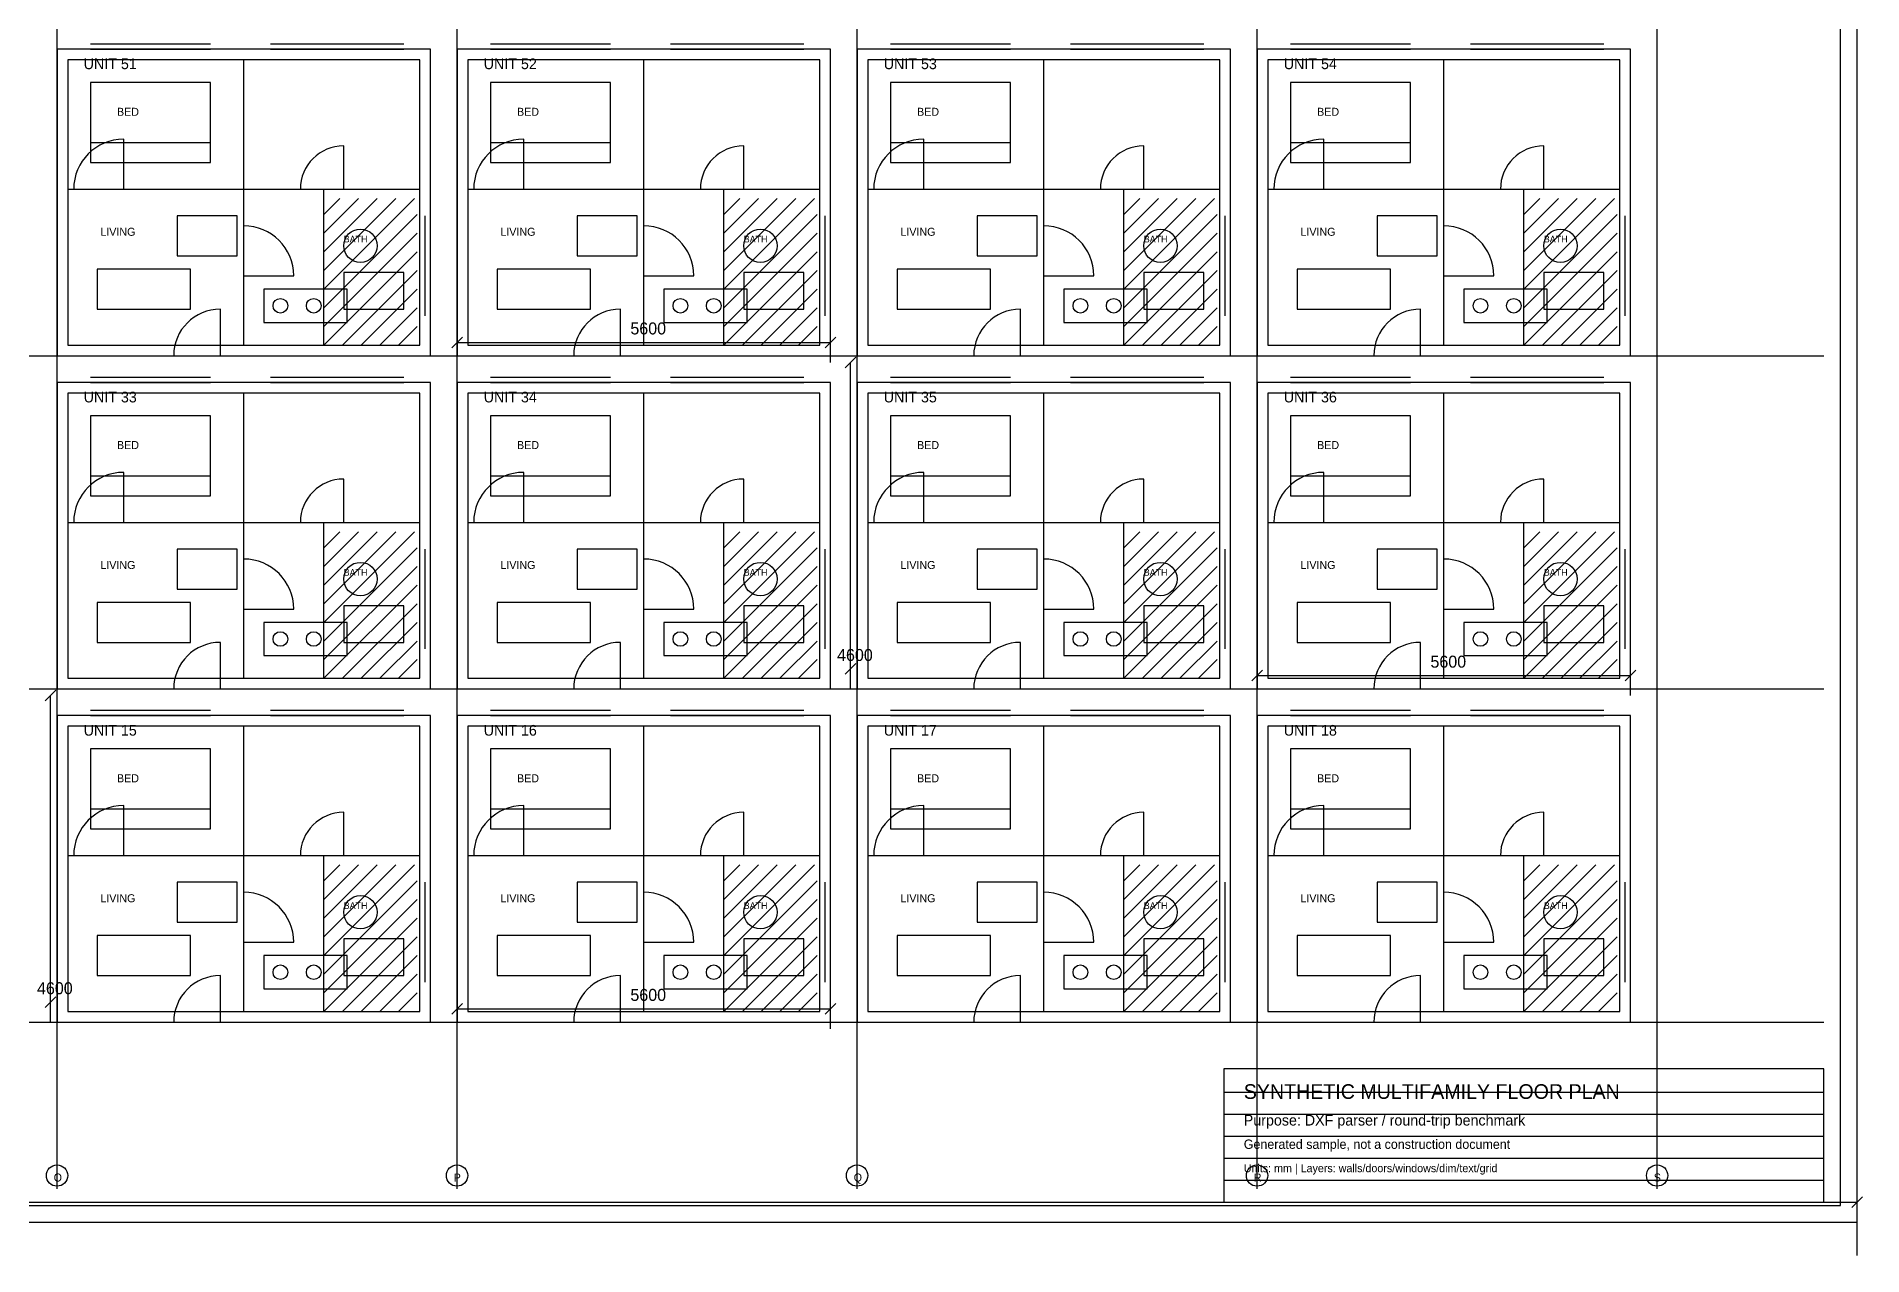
# Model space of a CAD drawing. Header units: millimetres. Extents: x -689 to 114080, y -500 to 99080.
# Drawn here: x 86693 to 114080, y -500 to 17790 of the extents above; entities that cross this region are included whole.
import ezdxf

# ---------------------------------------------------------------- set-up
doc = ezdxf.new("R2010")
doc.units = ezdxf.units.MM
for name, color, linetype in [('ANNOTATION', 40, 'CONTINUOUS'), ('DIMENSIONS', 3, 'CONTINUOUS'), ('DOORS', 2, 'CONTINUOUS'), ('FURNITURE', 5, 'CONTINUOUS'), ('GRID', 8, 'CONTINUOUS'), ('HATCH_SIM', 9, 'CONTINUOUS'), ('TEXT', 6, 'CONTINUOUS'), ('WALLS', 7, 'CONTINUOUS'), ('WINDOWS', 4, 'CONTINUOUS')]:
    doc.layers.add(name, color=color, linetype=linetype)

msp = doc.modelspace()

# ---------------------------------------------------------------- linework, layer by layer
at = {"layer": 'ANNOTATION'}
for p, q in [((113500, 2300), (104500, 2300)), ((104500, 2300), (104500, 300)), ((113500, 300), (113500, 2300)), ((104500, 1950), (113500, 1950)), ((104500, 1620), (113500, 1620)), ((104500, 1290), (113500, 1290)), ((104500, 960), (113500, 960)), ((104500, 630), (113500, 630)), ((104500, 300), (113500, 300))]:
    msp.add_line(p, q, dxfattribs=at)
at = {"layer": 'DIMENSIONS'}
for p, q in [((92920, 13120), (93080, 13280)), ((93000, 13200), (98600, 13200)), ((93000, 12900), (93000, 13200)), ((98520, 13120), (98680, 13280)), ((98600, 12900), (98600, 13200)), ((98820, 12820), (98980, 12980)), ((98900, 8300), (98900, 12900)), ((98900, 12600), (98900, 12900)), ((98820, 8220), (98980, 8380)), ((98900, 8000), (98900, 8300)), ((104920, 8120), (105080, 8280)), ((110520, 8120), (110680, 8280)), ((86820, 7820), (86980, 7980)), ((105000, 8200), (110600, 8200)), ((105000, 7900), (105000, 8200)), ((110600, 7900), (110600, 8200)), ((86900, 3300), (86900, 7900)), ((86900, 7600), (86900, 7900)), ((86820, 3220), (86980, 3380)), ((86900, 3000), (86900, 3300)), ((92920, 3120), (93080, 3280)), ((93000, 3200), (98600, 3200)), ((93000, 2900), (93000, 3200)), ((98520, 3120), (98680, 3280)), ((98600, 2900), (98600, 3200)), ((0, 300), (114000, 300)), ((113920, 220), (114080, 380)), ((114000, -500), (114000, 300))]:
    msp.add_line(p, q, dxfattribs=at)
at = {"layer": 'DOORS'}
for p, q in [((88000, 15500), (88000, 16250)), ((94000, 15500), (94000, 16250)), ((100000, 15500), (100000, 16250)), ((106000, 15500), (106000, 16250)), ((91300, 15500), (91300, 16150)), ((97300, 15500), (97300, 16150)), ((103300, 15500), (103300, 16150)), ((109300, 15500), (109300, 16150)), ((89800, 14200), (90550, 14200)), ((95800, 14200), (96550, 14200)), ((101800, 14200), (102550, 14200)), ((107800, 14200), (108550, 14200)), ((89450, 13000), (89450, 13700)), ((95450, 13000), (95450, 13700)), ((101450, 13000), (101450, 13700)), ((107450, 13000), (107450, 13700)), ((88000, 10500), (88000, 11250)), ((94000, 10500), (94000, 11250)), ((100000, 10500), (100000, 11250)), ((106000, 10500), (106000, 11250)), ((91300, 10500), (91300, 11150)), ((97300, 10500), (97300, 11150)), ((103300, 10500), (103300, 11150)), ((109300, 10500), (109300, 11150)), ((89800, 9200), (90550, 9200)), ((95800, 9200), (96550, 9200)), ((101800, 9200), (102550, 9200)), ((107800, 9200), (108550, 9200)), ((89450, 8000), (89450, 8700)), ((95450, 8000), (95450, 8700)), ((101450, 8000), (101450, 8700)), ((107450, 8000), (107450, 8700)), ((88000, 5500), (88000, 6250)), ((91300, 5500), (91300, 6150)), ((94000, 5500), (94000, 6250)), ((97300, 5500), (97300, 6150)), ((100000, 5500), (100000, 6250)), ((103300, 5500), (103300, 6150)), ((106000, 5500), (106000, 6250)), ((109300, 5500), (109300, 6150)), ((89800, 4200), (90550, 4200)), ((95800, 4200), (96550, 4200)), ((101800, 4200), (102550, 4200)), ((107800, 4200), (108550, 4200)), ((89450, 3000), (89450, 3700)), ((95450, 3000), (95450, 3700)), ((101450, 3000), (101450, 3700)), ((107450, 3000), (107450, 3700))]:
    msp.add_line(p, q, dxfattribs=at)
for centre, radius, start, end in [((88000, 15500), 750, 90, 180), ((94000, 15500), 750, 90, 180), ((100000, 15500), 750, 90, 180), ((106000, 15500), 750, 90, 180), ((91300, 15500), 650, 90, 180), ((97300, 15500), 650, 90, 180), ((103300, 15500), 650, 90, 180), ((109300, 15500), 650, 90, 180), ((89800, 14200), 750, 0, 90), ((95800, 14200), 750, 0, 90), ((101800, 14200), 750, 0, 90), ((107800, 14200), 750, 0, 90), ((89450, 13000), 700, 90, 180), ((95450, 13000), 700, 90, 180), ((101450, 13000), 700, 90, 180), ((107450, 13000), 700, 90, 180), ((88000, 10500), 750, 90, 180), ((94000, 10500), 750, 90, 180), ((100000, 10500), 750, 90, 180), ((106000, 10500), 750, 90, 180), ((91300, 10500), 650, 90, 180), ((97300, 10500), 650, 90, 180), ((103300, 10500), 650, 90, 180), ((109300, 10500), 650, 90, 180), ((89800, 9200), 750, 0, 90), ((95800, 9200), 750, 0, 90), ((101800, 9200), 750, 0, 90), ((107800, 9200), 750, 0, 90), ((89450, 8000), 700, 90, 180), ((95450, 8000), 700, 90, 180), ((101450, 8000), 700, 90, 180), ((107450, 8000), 700, 90, 180), ((88000, 5500), 750, 90, 180), ((91300, 5500), 650, 90, 180), ((94000, 5500), 750, 90, 180), ((97300, 5500), 650, 90, 180), ((100000, 5500), 750, 90, 180), ((103300, 5500), 650, 90, 180), ((106000, 5500), 750, 90, 180), ((109300, 5500), 650, 90, 180), ((89800, 4200), 750, 0, 90), ((95800, 4200), 750, 0, 90), ((101800, 4200), 750, 0, 90), ((107800, 4200), 750, 0, 90), ((89450, 3000), 700, 90, 180), ((95450, 3000), 700, 90, 180), ((101450, 3000), 700, 90, 180), ((107450, 3000), 700, 90, 180)]:
    msp.add_arc(centre, radius, start, end, dxfattribs=at)
at = {"layer": 'FURNITURE'}
for p, q in [((89300, 17100), (87500, 17100)), ((87500, 17100), (87500, 15900)), ((89300, 15900), (89300, 17100)), ((95300, 17100), (93500, 17100)), ((93500, 17100), (93500, 15900)), ((95300, 15900), (95300, 17100)), ((101300, 17100), (99500, 17100)), ((99500, 17100), (99500, 15900)), ((101300, 15900), (101300, 17100)), ((107300, 17100), (105500, 17100)), ((105500, 17100), (105500, 15900)), ((107300, 15900), (107300, 17100)), ((87500, 16200), (89300, 16200)), ((93500, 16200), (95300, 16200)), ((99500, 16200), (101300, 16200)), ((105500, 16200), (107300, 16200)), ((87500, 15900), (89300, 15900)), ((93500, 15900), (95300, 15900)), ((99500, 15900), (101300, 15900)), ((105500, 15900), (107300, 15900)), ((89700, 15100), (88800, 15100)), ((88800, 15100), (88800, 14500)), ((89700, 14500), (89700, 15100)), ((95700, 15100), (94800, 15100)), ((94800, 15100), (94800, 14500)), ((95700, 14500), (95700, 15100)), ((101700, 15100), (100800, 15100)), ((100800, 15100), (100800, 14500)), ((101700, 14500), (101700, 15100)), ((107700, 15100), (106800, 15100)), ((106800, 15100), (106800, 14500)), ((107700, 14500), (107700, 15100)), ((89000, 14300), (87600, 14300)), ((87600, 14300), (87600, 13700)), ((88800, 14500), (89700, 14500)), ((89000, 13700), (89000, 14300)), ((92200, 14250), (91300, 14250)), ((91300, 14250), (91300, 13700)), ((92200, 13700), (92200, 14250)), ((95000, 14300), (93600, 14300)), ((93600, 14300), (93600, 13700)), ((94800, 14500), (95700, 14500)), ((95000, 13700), (95000, 14300)), ((98200, 14250), (97300, 14250)), ((97300, 14250), (97300, 13700)), ((98200, 13700), (98200, 14250)), ((101000, 14300), (99600, 14300)), ((99600, 14300), (99600, 13700)), ((100800, 14500), (101700, 14500)), ((101000, 13700), (101000, 14300)), ((104200, 14250), (103300, 14250)), ((103300, 14250), (103300, 13700)), ((104200, 13700), (104200, 14250)), ((107000, 14300), (105600, 14300)), ((105600, 14300), (105600, 13700)), ((106800, 14500), (107700, 14500)), ((107000, 13700), (107000, 14300)), ((110200, 14250), (109300, 14250)), ((109300, 14250), (109300, 13700)), ((110200, 13700), (110200, 14250)), ((91350, 14000), (90100, 14000)), ((90100, 14000), (90100, 13500)), ((91350, 13500), (91350, 14000)), ((97350, 14000), (96100, 14000)), ((96100, 14000), (96100, 13500)), ((97350, 13500), (97350, 14000)), ((103350, 14000), (102100, 14000)), ((102100, 14000), (102100, 13500)), ((103350, 13500), (103350, 14000)), ((109350, 14000), (108100, 14000)), ((108100, 14000), (108100, 13500)), ((109350, 13500), (109350, 14000)), ((87600, 13700), (89000, 13700)), ((91300, 13700), (92200, 13700)), ((93600, 13700), (95000, 13700)), ((97300, 13700), (98200, 13700)), ((99600, 13700), (101000, 13700)), ((103300, 13700), (104200, 13700)), ((105600, 13700), (107000, 13700)), ((109300, 13700), (110200, 13700)), ((90100, 13500), (91350, 13500)), ((96100, 13500), (97350, 13500)), ((102100, 13500), (103350, 13500)), ((108100, 13500), (109350, 13500)), ((89300, 12100), (87500, 12100)), ((87500, 12100), (87500, 10900)), ((89300, 10900), (89300, 12100)), ((95300, 12100), (93500, 12100)), ((93500, 12100), (93500, 10900)), ((95300, 10900), (95300, 12100)), ((101300, 12100), (99500, 12100)), ((99500, 12100), (99500, 10900)), ((101300, 10900), (101300, 12100)), ((107300, 12100), (105500, 12100)), ((105500, 12100), (105500, 10900)), ((107300, 10900), (107300, 12100)), ((87500, 11200), (89300, 11200)), ((93500, 11200), (95300, 11200)), ((99500, 11200), (101300, 11200)), ((105500, 11200), (107300, 11200)), ((87500, 10900), (89300, 10900)), ((93500, 10900), (95300, 10900)), ((99500, 10900), (101300, 10900)), ((105500, 10900), (107300, 10900)), ((89700, 10100), (88800, 10100)), ((88800, 10100), (88800, 9500)), ((89700, 9500), (89700, 10100)), ((95700, 10100), (94800, 10100)), ((94800, 10100), (94800, 9500)), ((95700, 9500), (95700, 10100)), ((101700, 10100), (100800, 10100)), ((100800, 10100), (100800, 9500)), ((101700, 9500), (101700, 10100)), ((107700, 10100), (106800, 10100)), ((106800, 10100), (106800, 9500)), ((107700, 9500), (107700, 10100)), ((88800, 9500), (89700, 9500)), ((94800, 9500), (95700, 9500)), ((100800, 9500), (101700, 9500)), ((106800, 9500), (107700, 9500)), ((89000, 9300), (87600, 9300)), ((87600, 9300), (87600, 8700)), ((89000, 8700), (89000, 9300)), ((92200, 9250), (91300, 9250)), ((91300, 9250), (91300, 8700)), ((92200, 8700), (92200, 9250)), ((95000, 9300), (93600, 9300)), ((93600, 9300), (93600, 8700)), ((95000, 8700), (95000, 9300)), ((98200, 9250), (97300, 9250)), ((97300, 9250), (97300, 8700)), ((98200, 8700), (98200, 9250)), ((101000, 9300), (99600, 9300)), ((99600, 9300), (99600, 8700)), ((101000, 8700), (101000, 9300)), ((104200, 9250), (103300, 9250)), ((103300, 9250), (103300, 8700)), ((104200, 8700), (104200, 9250)), ((107000, 9300), (105600, 9300)), ((105600, 9300), (105600, 8700)), ((107000, 8700), (107000, 9300)), ((110200, 9250), (109300, 9250)), ((109300, 9250), (109300, 8700)), ((110200, 8700), (110200, 9250)), ((91350, 9000), (90100, 9000)), ((90100, 9000), (90100, 8500)), ((91350, 8500), (91350, 9000)), ((97350, 9000), (96100, 9000)), ((96100, 9000), (96100, 8500)), ((97350, 8500), (97350, 9000)), ((103350, 9000), (102100, 9000)), ((102100, 9000), (102100, 8500)), ((103350, 8500), (103350, 9000)), ((109350, 9000), (108100, 9000)), ((108100, 9000), (108100, 8500)), ((109350, 8500), (109350, 9000)), ((87600, 8700), (89000, 8700)), ((90100, 8500), (91350, 8500)), ((91300, 8700), (92200, 8700)), ((93600, 8700), (95000, 8700)), ((96100, 8500), (97350, 8500)), ((97300, 8700), (98200, 8700)), ((99600, 8700), (101000, 8700)), ((102100, 8500), (103350, 8500)), ((103300, 8700), (104200, 8700)), ((105600, 8700), (107000, 8700)), ((108100, 8500), (109350, 8500)), ((109300, 8700), (110200, 8700)), ((89300, 7100), (87500, 7100)), ((87500, 7100), (87500, 5900)), ((89300, 5900), (89300, 7100)), ((95300, 7100), (93500, 7100)), ((93500, 7100), (93500, 5900)), ((95300, 5900), (95300, 7100)), ((101300, 7100), (99500, 7100)), ((99500, 7100), (99500, 5900)), ((101300, 5900), (101300, 7100)), ((107300, 7100), (105500, 7100)), ((105500, 7100), (105500, 5900)), ((107300, 5900), (107300, 7100)), ((87500, 6200), (89300, 6200)), ((93500, 6200), (95300, 6200)), ((99500, 6200), (101300, 6200)), ((105500, 6200), (107300, 6200)), ((87500, 5900), (89300, 5900)), ((93500, 5900), (95300, 5900)), ((99500, 5900), (101300, 5900)), ((105500, 5900), (107300, 5900)), ((89700, 5100), (88800, 5100)), ((88800, 5100), (88800, 4500)), ((89700, 4500), (89700, 5100)), ((95700, 5100), (94800, 5100)), ((94800, 5100), (94800, 4500)), ((95700, 4500), (95700, 5100)), ((101700, 5100), (100800, 5100)), ((100800, 5100), (100800, 4500)), ((101700, 4500), (101700, 5100)), ((107700, 5100), (106800, 5100)), ((106800, 5100), (106800, 4500)), ((107700, 4500), (107700, 5100)), ((88800, 4500), (89700, 4500)), ((94800, 4500), (95700, 4500)), ((100800, 4500), (101700, 4500)), ((106800, 4500), (107700, 4500)), ((89000, 4300), (87600, 4300)), ((87600, 4300), (87600, 3700)), ((89000, 3700), (89000, 4300)), ((92200, 4250), (91300, 4250)), ((91300, 4250), (91300, 3700)), ((92200, 3700), (92200, 4250)), ((95000, 4300), (93600, 4300)), ((93600, 4300), (93600, 3700)), ((95000, 3700), (95000, 4300)), ((98200, 4250), (97300, 4250)), ((97300, 4250), (97300, 3700)), ((98200, 3700), (98200, 4250)), ((101000, 4300), (99600, 4300)), ((99600, 4300), (99600, 3700)), ((101000, 3700), (101000, 4300)), ((104200, 4250), (103300, 4250)), ((103300, 4250), (103300, 3700)), ((104200, 3700), (104200, 4250)), ((107000, 4300), (105600, 4300)), ((105600, 4300), (105600, 3700)), ((107000, 3700), (107000, 4300)), ((110200, 4250), (109300, 4250)), ((109300, 4250), (109300, 3700)), ((110200, 3700), (110200, 4250)), ((91350, 4000), (90100, 4000)), ((90100, 4000), (90100, 3500)), ((91350, 3500), (91350, 4000)), ((97350, 4000), (96100, 4000)), ((96100, 4000), (96100, 3500)), ((97350, 3500), (97350, 4000)), ((103350, 4000), (102100, 4000)), ((102100, 4000), (102100, 3500)), ((103350, 3500), (103350, 4000)), ((109350, 4000), (108100, 4000)), ((108100, 4000), (108100, 3500)), ((109350, 3500), (109350, 4000)), ((87600, 3700), (89000, 3700)), ((91300, 3700), (92200, 3700)), ((93600, 3700), (95000, 3700)), ((97300, 3700), (98200, 3700)), ((99600, 3700), (101000, 3700)), ((103300, 3700), (104200, 3700)), ((105600, 3700), (107000, 3700)), ((109300, 3700), (110200, 3700)), ((90100, 3500), (91350, 3500)), ((96100, 3500), (97350, 3500)), ((102100, 3500), (103350, 3500)), ((108100, 3500), (109350, 3500))]:
    msp.add_line(p, q, dxfattribs=at)
for centre, radius in [((91550, 14650), 250), ((97550, 14650), 250), ((103550, 14650), 250), ((109550, 14650), 250), ((90350, 13750), 110), ((90850, 13750), 110), ((96350, 13750), 110), ((96850, 13750), 110), ((102350, 13750), 110), ((102850, 13750), 110), ((108350, 13750), 110), ((108850, 13750), 110), ((91550, 9650), 250), ((97550, 9650), 250), ((103550, 9650), 250), ((109550, 9650), 250), ((90350, 8750), 110), ((90850, 8750), 110), ((96350, 8750), 110), ((96850, 8750), 110), ((102350, 8750), 110), ((102850, 8750), 110), ((108350, 8750), 110), ((108850, 8750), 110), ((91550, 4650), 250), ((97550, 4650), 250), ((103550, 4650), 250), ((109550, 4650), 250), ((90350, 3750), 110), ((90850, 3750), 110), ((96350, 3750), 110), ((96850, 3750), 110), ((102350, 3750), 110), ((102850, 3750), 110), ((108350, 3750), 110), ((108850, 3750), 110)]:
    msp.add_circle(centre, radius, dxfattribs=at)
at = {"layer": 'GRID'}
for p, q in [((87000, 500), (87000, 97700)), ((93000, 500), (93000, 97700)), ((99000, 500), (99000, 97700)), ((105000, 500), (105000, 97700)), ((111000, 500), (111000, 97700)), ((500, 13000), (113500, 13000)), ((500, 8000), (113500, 8000)), ((500, 3000), (113500, 3000))]:
    msp.add_line(p, q, dxfattribs=at)
for centre in [(87000, 700), (93000, 700), (99000, 700), (105000, 700), (111000, 700)]:
    msp.add_circle(centre, 160, dxfattribs=at)
at = {"layer": 'HATCH_SIM'}
for p, q in [((91000, 15120), (91240, 15360)), ((91000, 14840), (91520, 15360)), ((91000, 14560), (91800, 15360)), ((91000, 14280), (92080, 15360)), ((91000, 14000), (92360, 15360)), ((97000, 15120), (97240, 15360)), ((97000, 14840), (97520, 15360)), ((97000, 14560), (97800, 15360)), ((97000, 14280), (98080, 15360)), ((97000, 14000), (98360, 15360)), ((103000, 15120), (103240, 15360)), ((103000, 14840), (103520, 15360)), ((103000, 14560), (103800, 15360)), ((103000, 14280), (104080, 15360)), ((103000, 14000), (104360, 15360)), ((109000, 15120), (109240, 15360)), ((109000, 14840), (109520, 15360)), ((109000, 14560), (109800, 15360)), ((109000, 14280), (110080, 15360)), ((109000, 14000), (110360, 15360)), ((91000, 13720), (92400, 15120)), ((97000, 13720), (98400, 15120)), ((103000, 13720), (104400, 15120)), ((109000, 13720), (110400, 15120)), ((91000, 13440), (92400, 14840)), ((97000, 13440), (98400, 14840)), ((103000, 13440), (104400, 14840)), ((109000, 13440), (110400, 14840)), ((91000, 13160), (92400, 14560)), ((97000, 13160), (98400, 14560)), ((103000, 13160), (104400, 14560)), ((109000, 13160), (110400, 14560)), ((91280, 13160), (92400, 14280)), ((97280, 13160), (98400, 14280)), ((103280, 13160), (104400, 14280)), ((109280, 13160), (110400, 14280)), ((91560, 13160), (92400, 14000)), ((97560, 13160), (98400, 14000)), ((103560, 13160), (104400, 14000)), ((109560, 13160), (110400, 14000)), ((91840, 13160), (92400, 13720)), ((97840, 13160), (98400, 13720)), ((103840, 13160), (104400, 13720)), ((109840, 13160), (110400, 13720)), ((92120, 13160), (92400, 13440)), ((98120, 13160), (98400, 13440)), ((104120, 13160), (104400, 13440)), ((110120, 13160), (110400, 13440)), ((92400, 13160), (92400, 13160)), ((98400, 13160), (98400, 13160)), ((104400, 13160), (104400, 13160)), ((110400, 13160), (110400, 13160)), ((91000, 10120), (91240, 10360)), ((91000, 9840), (91520, 10360)), ((91000, 9560), (91800, 10360)), ((91000, 9280), (92080, 10360)), ((91000, 9000), (92360, 10360)), ((97000, 10120), (97240, 10360)), ((97000, 9840), (97520, 10360)), ((97000, 9560), (97800, 10360)), ((97000, 9280), (98080, 10360)), ((97000, 9000), (98360, 10360)), ((103000, 10120), (103240, 10360)), ((103000, 9840), (103520, 10360)), ((103000, 9560), (103800, 10360)), ((103000, 9280), (104080, 10360)), ((103000, 9000), (104360, 10360)), ((109000, 10120), (109240, 10360)), ((109000, 9840), (109520, 10360)), ((109000, 9560), (109800, 10360)), ((109000, 9280), (110080, 10360)), ((109000, 9000), (110360, 10360)), ((91000, 8720), (92400, 10120)), ((97000, 8720), (98400, 10120)), ((103000, 8720), (104400, 10120)), ((109000, 8720), (110400, 10120)), ((91000, 8440), (92400, 9840)), ((97000, 8440), (98400, 9840)), ((103000, 8440), (104400, 9840)), ((109000, 8440), (110400, 9840)), ((91000, 8160), (92400, 9560)), ((97000, 8160), (98400, 9560)), ((103000, 8160), (104400, 9560)), ((109000, 8160), (110400, 9560)), ((91280, 8160), (92400, 9280)), ((97280, 8160), (98400, 9280)), ((103280, 8160), (104400, 9280)), ((109280, 8160), (110400, 9280)), ((91560, 8160), (92400, 9000)), ((97560, 8160), (98400, 9000)), ((103560, 8160), (104400, 9000)), ((109560, 8160), (110400, 9000)), ((91840, 8160), (92400, 8720)), ((97840, 8160), (98400, 8720)), ((103840, 8160), (104400, 8720)), ((109840, 8160), (110400, 8720)), ((92120, 8160), (92400, 8440)), ((98120, 8160), (98400, 8440)), ((104120, 8160), (104400, 8440)), ((110120, 8160), (110400, 8440)), ((92400, 8160), (92400, 8160)), ((98400, 8160), (98400, 8160)), ((104400, 8160), (104400, 8160)), ((110400, 8160), (110400, 8160)), ((91000, 5120), (91240, 5360)), ((91000, 4840), (91520, 5360)), ((91000, 4560), (91800, 5360)), ((91000, 4280), (92080, 5360)), ((91000, 4000), (92360, 5360)), ((97000, 5120), (97240, 5360)), ((97000, 4840), (97520, 5360)), ((97000, 4560), (97800, 5360)), ((97000, 4280), (98080, 5360)), ((97000, 4000), (98360, 5360)), ((103000, 5120), (103240, 5360)), ((103000, 4840), (103520, 5360)), ((103000, 4560), (103800, 5360)), ((103000, 4280), (104080, 5360)), ((103000, 4000), (104360, 5360)), ((109000, 5120), (109240, 5360)), ((109000, 4840), (109520, 5360)), ((109000, 4560), (109800, 5360)), ((109000, 4280), (110080, 5360)), ((109000, 4000), (110360, 5360)), ((91000, 3720), (92400, 5120)), ((97000, 3720), (98400, 5120)), ((103000, 3720), (104400, 5120)), ((109000, 3720), (110400, 5120)), ((91000, 3440), (92400, 4840)), ((97000, 3440), (98400, 4840)), ((103000, 3440), (104400, 4840)), ((109000, 3440), (110400, 4840)), ((91000, 3160), (92400, 4560)), ((97000, 3160), (98400, 4560)), ((103000, 3160), (104400, 4560)), ((109000, 3160), (110400, 4560)), ((91280, 3160), (92400, 4280)), ((97280, 3160), (98400, 4280)), ((103280, 3160), (104400, 4280)), ((109280, 3160), (110400, 4280)), ((91560, 3160), (92400, 4000)), ((97560, 3160), (98400, 4000)), ((103560, 3160), (104400, 4000)), ((109560, 3160), (110400, 4000)), ((91840, 3160), (92400, 3720)), ((97840, 3160), (98400, 3720)), ((103840, 3160), (104400, 3720)), ((109840, 3160), (110400, 3720)), ((92120, 3160), (92400, 3440)), ((98120, 3160), (98400, 3440)), ((104120, 3160), (104400, 3440)), ((110120, 3160), (110400, 3440)), ((92400, 3160), (92400, 3160)), ((98400, 3160), (98400, 3160)), ((104400, 3160), (104400, 3160)), ((110400, 3160), (110400, 3160))]:
    msp.add_line(p, q, dxfattribs=at)
at = {"layer": 'WALLS'}
for p, q in [((114000, 0), (114000, 98200)), ((113750, 250), (113750, 97950)), ((92600, 17600), (87000, 17600)), ((87000, 17600), (87000, 13000)), ((92600, 13000), (92600, 17600)), ((98600, 17600), (93000, 17600)), ((93000, 17600), (93000, 13000)), ((98600, 13000), (98600, 17600)), ((104600, 17600), (99000, 17600)), ((99000, 17600), (99000, 13000)), ((104600, 13000), (104600, 17600)), ((110600, 17600), (105000, 17600)), ((105000, 17600), (105000, 13000)), ((110600, 13000), (110600, 17600)), ((92440, 17440), (87160, 17440)), ((87160, 17440), (87160, 13160)), ((89800, 13160), (89800, 17440)), ((92440, 13160), (92440, 17440)), ((98440, 17440), (93160, 17440)), ((93160, 17440), (93160, 13160)), ((95800, 13160), (95800, 17440)), ((98440, 13160), (98440, 17440)), ((104440, 17440), (99160, 17440)), ((99160, 17440), (99160, 13160)), ((101800, 13160), (101800, 17440)), ((104440, 13160), (104440, 17440)), ((110440, 17440), (105160, 17440)), ((105160, 17440), (105160, 13160)), ((107800, 13160), (107800, 17440)), ((110440, 13160), (110440, 17440)), ((87160, 15500), (92440, 15500)), ((91000, 13160), (91000, 15500)), ((93160, 15500), (98440, 15500)), ((97000, 13160), (97000, 15500)), ((99160, 15500), (104440, 15500)), ((103000, 13160), (103000, 15500)), ((105160, 15500), (110440, 15500)), ((109000, 13160), (109000, 15500)), ((87160, 13160), (92440, 13160)), ((93160, 13160), (98440, 13160)), ((99160, 13160), (104440, 13160)), ((105160, 13160), (110440, 13160)), ((87000, 13000), (92600, 13000)), ((93000, 13000), (98600, 13000)), ((99000, 13000), (104600, 13000)), ((105000, 13000), (110600, 13000)), ((92600, 12600), (87000, 12600)), ((87000, 12600), (87000, 8000)), ((92600, 8000), (92600, 12600)), ((98600, 12600), (93000, 12600)), ((93000, 12600), (93000, 8000)), ((98600, 8000), (98600, 12600)), ((104600, 12600), (99000, 12600)), ((99000, 12600), (99000, 8000)), ((104600, 8000), (104600, 12600)), ((110600, 12600), (105000, 12600)), ((105000, 12600), (105000, 8000)), ((110600, 8000), (110600, 12600)), ((92440, 12440), (87160, 12440)), ((87160, 12440), (87160, 8160)), ((89800, 8160), (89800, 12440)), ((92440, 8160), (92440, 12440)), ((98440, 12440), (93160, 12440)), ((93160, 12440), (93160, 8160)), ((95800, 8160), (95800, 12440)), ((98440, 8160), (98440, 12440)), ((104440, 12440), (99160, 12440)), ((99160, 12440), (99160, 8160)), ((101800, 8160), (101800, 12440)), ((104440, 8160), (104440, 12440)), ((110440, 12440), (105160, 12440)), ((105160, 12440), (105160, 8160)), ((107800, 8160), (107800, 12440)), ((110440, 8160), (110440, 12440)), ((87160, 10500), (92440, 10500)), ((91000, 8160), (91000, 10500)), ((93160, 10500), (98440, 10500)), ((97000, 8160), (97000, 10500)), ((99160, 10500), (104440, 10500)), ((103000, 8160), (103000, 10500)), ((105160, 10500), (110440, 10500)), ((109000, 8160), (109000, 10500)), ((87000, 8000), (92600, 8000)), ((87160, 8160), (92440, 8160)), ((93000, 8000), (98600, 8000)), ((93160, 8160), (98440, 8160)), ((99000, 8000), (104600, 8000)), ((99160, 8160), (104440, 8160)), ((105000, 8000), (110600, 8000)), ((105160, 8160), (110440, 8160)), ((92600, 7600), (87000, 7600)), ((87000, 7600), (87000, 3000)), ((92440, 7440), (87160, 7440)), ((87160, 7440), (87160, 3160)), ((89800, 3160), (89800, 7440)), ((92440, 3160), (92440, 7440)), ((92600, 3000), (92600, 7600)), ((98600, 7600), (93000, 7600)), ((93000, 7600), (93000, 3000)), ((98440, 7440), (93160, 7440)), ((93160, 7440), (93160, 3160)), ((95800, 3160), (95800, 7440)), ((98440, 3160), (98440, 7440)), ((98600, 3000), (98600, 7600)), ((104600, 7600), (99000, 7600)), ((99000, 7600), (99000, 3000)), ((104440, 7440), (99160, 7440)), ((99160, 7440), (99160, 3160)), ((101800, 3160), (101800, 7440)), ((104440, 3160), (104440, 7440)), ((104600, 3000), (104600, 7600)), ((110600, 7600), (105000, 7600)), ((105000, 7600), (105000, 3000)), ((110440, 7440), (105160, 7440)), ((105160, 7440), (105160, 3160)), ((107800, 3160), (107800, 7440)), ((110440, 3160), (110440, 7440)), ((110600, 3000), (110600, 7600)), ((87160, 5500), (92440, 5500)), ((91000, 3160), (91000, 5500)), ((93160, 5500), (98440, 5500)), ((97000, 3160), (97000, 5500)), ((99160, 5500), (104440, 5500)), ((103000, 3160), (103000, 5500)), ((105160, 5500), (110440, 5500)), ((109000, 3160), (109000, 5500)), ((87160, 3160), (92440, 3160)), ((93160, 3160), (98440, 3160)), ((99160, 3160), (104440, 3160)), ((105160, 3160), (110440, 3160)), ((87000, 3000), (92600, 3000)), ((93000, 3000), (98600, 3000)), ((99000, 3000), (104600, 3000)), ((105000, 3000), (110600, 3000)), ((0, 0), (114000, 0)), ((250, 250), (113750, 250))]:
    msp.add_line(p, q, dxfattribs=at)
at = {"layer": 'WINDOWS'}
for p, q in [((87500, 17680), (89300, 17680)), ((87500, 17600), (89300, 17600)), ((90200, 17680), (92200, 17680)), ((90200, 17600), (92200, 17600)), ((93500, 17680), (95300, 17680)), ((93500, 17600), (95300, 17600)), ((96200, 17680), (98200, 17680)), ((96200, 17600), (98200, 17600)), ((99500, 17680), (101300, 17680)), ((99500, 17600), (101300, 17600)), ((102200, 17680), (104200, 17680)), ((102200, 17600), (104200, 17600)), ((105500, 17680), (107300, 17680)), ((105500, 17600), (107300, 17600)), ((108200, 17680), (110200, 17680)), ((108200, 17600), (110200, 17600)), ((92520, 13600), (92520, 15100)), ((92600, 13600), (92600, 15100)), ((98520, 13600), (98520, 15100)), ((98600, 13600), (98600, 15100)), ((104520, 13600), (104520, 15100)), ((104600, 13600), (104600, 15100)), ((110520, 13600), (110520, 15100)), ((110600, 13600), (110600, 15100)), ((87500, 12680), (89300, 12680)), ((87500, 12600), (89300, 12600)), ((90200, 12680), (92200, 12680)), ((90200, 12600), (92200, 12600)), ((93500, 12680), (95300, 12680)), ((93500, 12600), (95300, 12600)), ((96200, 12680), (98200, 12680)), ((96200, 12600), (98200, 12600)), ((99500, 12680), (101300, 12680)), ((99500, 12600), (101300, 12600)), ((102200, 12680), (104200, 12680)), ((102200, 12600), (104200, 12600)), ((105500, 12680), (107300, 12680)), ((105500, 12600), (107300, 12600)), ((108200, 12680), (110200, 12680)), ((108200, 12600), (110200, 12600)), ((92520, 8600), (92520, 10100)), ((92600, 8600), (92600, 10100)), ((98520, 8600), (98520, 10100)), ((98600, 8600), (98600, 10100)), ((104520, 8600), (104520, 10100)), ((104600, 8600), (104600, 10100)), ((110520, 8600), (110520, 10100)), ((110600, 8600), (110600, 10100)), ((87500, 7680), (89300, 7680)), ((90200, 7680), (92200, 7680)), ((93500, 7680), (95300, 7680)), ((96200, 7680), (98200, 7680)), ((99500, 7680), (101300, 7680)), ((102200, 7680), (104200, 7680)), ((105500, 7680), (107300, 7680)), ((108200, 7680), (110200, 7680)), ((87500, 7600), (89300, 7600)), ((90200, 7600), (92200, 7600)), ((93500, 7600), (95300, 7600)), ((96200, 7600), (98200, 7600)), ((99500, 7600), (101300, 7600)), ((102200, 7600), (104200, 7600)), ((105500, 7600), (107300, 7600)), ((108200, 7600), (110200, 7600)), ((92520, 3600), (92520, 5100)), ((92600, 3600), (92600, 5100)), ((98520, 3600), (98520, 5100)), ((98600, 3600), (98600, 5100)), ((104520, 3600), (104520, 5100)), ((104600, 3600), (104600, 5100)), ((110520, 3600), (110520, 5100)), ((110600, 3600), (110600, 5100))]:
    msp.add_line(p, q, dxfattribs=at)

# ---------------------------------------------------------------- texts
at = {"layer": 'ANNOTATION'}
for s, height, p in [('SYNTHETIC MULTIFAMILY FLOOR PLAN', 220, (104800, 1850)), ('Purpose: DXF parser / round-trip benchmark', 160, (104800, 1450)), ('Generated sample, not a construction document', 140, (104800, 1100)), ('Units: mm | Layers: walls/doors/windows/dim/text/grid', 120, (104800, 750))]:
    msp.add_text(s, height=height, dxfattribs=at).set_placement(p)
at = {"layer": 'DIMENSIONS'}
for s, p in [('5600', (95600, 13320)), ('4600', (98700, 8420)), ('5600', (107600, 8320)), ('4600', (86700, 3420)), ('5600', (95600, 3320))]:
    msp.add_text(s, height=180, dxfattribs=at).set_placement(p)
at = {"layer": 'GRID'}
for s, p in [('O', (86950, 610)), ('P', (92950, 610)), ('Q', (98950, 610)), ('R', (104950, 610)), ('S', (110950, 610))]:
    msp.add_text(s, height=120, dxfattribs=at).set_placement(p)
at = {"layer": 'TEXT'}
for s, height, p in [('UNIT 51', 160, (87400, 17300)), ('UNIT 52', 160, (93400, 17300)), ('UNIT 53', 160, (99400, 17300)), ('UNIT 54', 160, (105400, 17300)), ('BED', 120, (87900, 16600)), ('BED', 120, (93900, 16600)), ('BED', 120, (99900, 16600)), ('BED', 120, (105900, 16600)), ('LIVING', 120, (87650, 14800)), ('BATH', 100, (91300, 14700)), ('LIVING', 120, (93650, 14800)), ('BATH', 100, (97300, 14700)), ('LIVING', 120, (99650, 14800)), ('BATH', 100, (103300, 14700)), ('LIVING', 120, (105650, 14800)), ('BATH', 100, (109300, 14700)), ('UNIT 33', 160, (87400, 12300)), ('UNIT 34', 160, (93400, 12300)), ('UNIT 35', 160, (99400, 12300)), ('UNIT 36', 160, (105400, 12300)), ('BED', 120, (87900, 11600)), ('BED', 120, (93900, 11600)), ('BED', 120, (99900, 11600)), ('BED', 120, (105900, 11600)), ('LIVING', 120, (87650, 9800)), ('LIVING', 120, (93650, 9800)), ('LIVING', 120, (99650, 9800)), ('LIVING', 120, (105650, 9800)), ('BATH', 100, (91300, 9700)), ('BATH', 100, (97300, 9700)), ('BATH', 100, (103300, 9700)), ('BATH', 100, (109300, 9700)), ('UNIT 15', 160, (87400, 7300)), ('UNIT 16', 160, (93400, 7300)), ('UNIT 17', 160, (99400, 7300)), ('UNIT 18', 160, (105400, 7300)), ('BED', 120, (87900, 6600)), ('BED', 120, (93900, 6600)), ('BED', 120, (99900, 6600)), ('BED', 120, (105900, 6600)), ('LIVING', 120, (87650, 4800)), ('BATH', 100, (91300, 4700)), ('LIVING', 120, (93650, 4800)), ('BATH', 100, (97300, 4700)), ('LIVING', 120, (99650, 4800)), ('BATH', 100, (103300, 4700)), ('LIVING', 120, (105650, 4800)), ('BATH', 100, (109300, 4700))]:
    msp.add_text(s, height=height, dxfattribs=at).set_placement(p)

doc.saveas('drawing.dxf')
